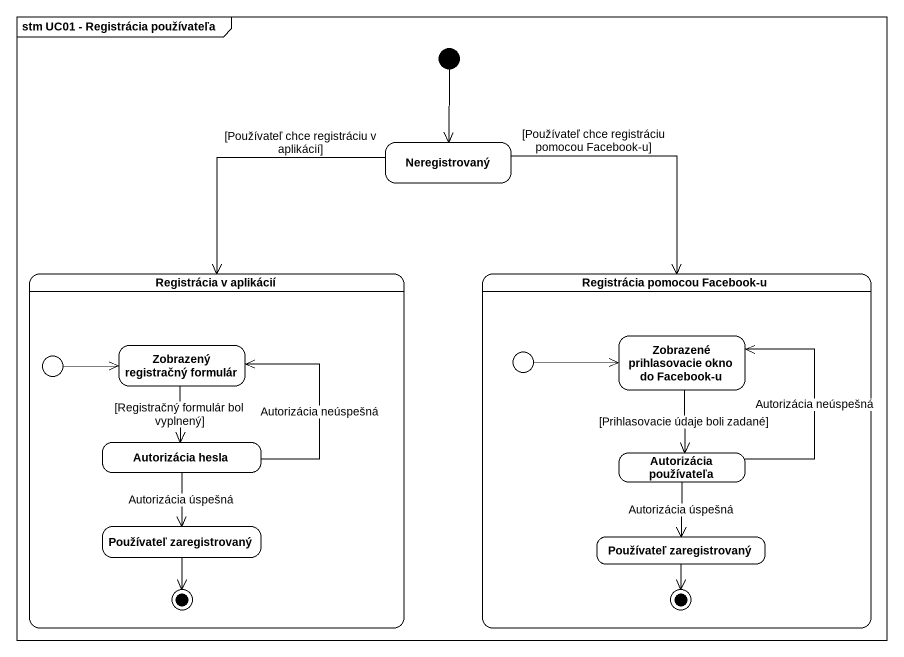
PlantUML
@startuml
mainframe stm UC01 - Registrácia používateľa
hide empty description
state Neregistrovaný
state "Registrácia v aplikácií" as Registrácia_v_aplikácií {
  state entry1 <<entryPoint>>
  state "Zobrazený registračný formulár" as Zobrazený_registračný
  state "Autorizácia hesla" as Autorizácia_hesla
  state "Používateľ zaregistrovaný" as Používateľ_zaregistrovaný
  Používateľ_zaregistrovaný --> [*]
}
state "Registrácia pomocou Facebook-u" as Registrácia_pomocou {
  state entry2 <<entryPoint>>
  state "Zobrazené prihlasovacie okno do Facebook-u" as Zobrazené_prihlasovacie
  state "Autorizácia používateľa" as Autorizácia_používateľa
  state "Používateľ zaregistrovaný" as Používateľ_zaregistrovaný_2
  Používateľ_zaregistrovaný_2 --> [*]
}
[*] --> Neregistrovaný
Neregistrovaný --> Registrácia_v_aplikácií : [Používateľ chce registráciu v aplikácií]
Neregistrovaný --> Registrácia_pomocou : [Používateľ chce registráciu pomocou Facebook-u]
entry1 -right-> Zobrazený_registračný
Zobrazený_registračný --> Autorizácia_hesla : [Registračný formulár bol vyplnený]
entry2 -right-> Zobrazené_prihlasovacie
Zobrazené_prihlasovacie --> Autorizácia_používateľa : [Prihlasovacie údaje boli zadané]
Autorizácia_hesla -up-> Zobrazený_registračný : Autorizácia neúspešná
Autorizácia_hesla --> Používateľ_zaregistrovaný : Autorizácia úspešná
Autorizácia_používateľa -up-> Zobrazené_prihlasovacie : Autorizácia neúspešná
Autorizácia_používateľa --> Používateľ_zaregistrovaný_2 : Autorizácia úspešná
@enduml
